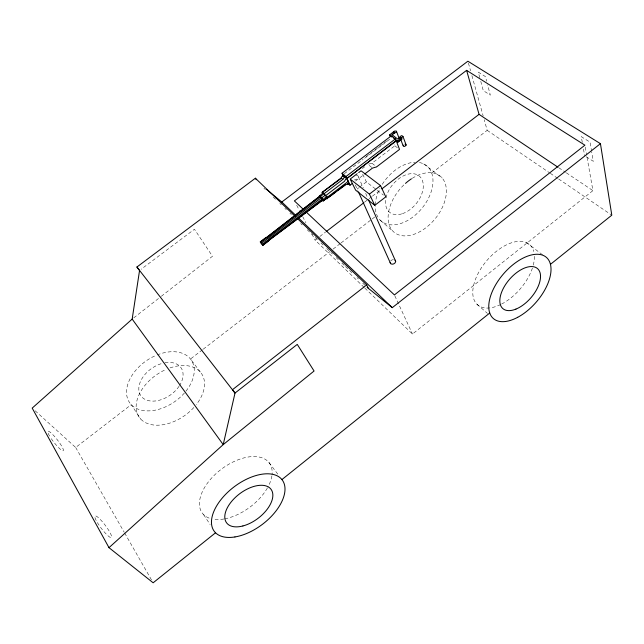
<?xml version="1.0" encoding="UTF-8"?>
<svg xmlns="http://www.w3.org/2000/svg" width="644" height="644" viewBox="0 0 644 644"><rect width="100%" height="100%" fill="white"/><g stroke="black" fill="none" stroke-linecap="round" stroke-linejoin="round"><path stroke-width="0.48" stroke-dasharray="3.22 2.42" d="M356.309 175.12L357.823 175.635L358.394 176.867L357.798 178.356L356.261 179.531L354.369 179.934M364.874 288.118L412.482 334.035L592.915 190.632L586.821 156.057M133.751 317.862L160.517 296.916M161.306 296.296L212.48 256.256L194.448 229.248L141.141 269.248M390.602 261.013L391.979 259.943L393.693 259.621M35.146 410.775L75.678 447.475L131.239 404.649L140.77 419.139M202.433 349.789L190.479 359.006L200.823 372.651M203.23 349.177L329.945 251.522M333.133 249.059L340.298 243.537M341.095 242.917L371.379 219.58M372.176 218.968L376.16 215.893M431.721 173.083L487.186 130.338L484.232 119.776M364.15 287.417L315.101 240.107L316.695 238.884M319.875 236.445L325.445 232.17M364.448 202.256L368.424 199.205M369.221 198.594L371.612 196.766M372.409 196.154L381.159 189.441M355.44 181.077L363.965 174.572M357.162 188.982L358.7 187.807M359.473 187.219L366.388 181.938L383.462 195.076M366.219 156.564L387.608 140.32M344.339 173.703L363.103 159.446M364.673 158.255L391.906 137.566M362.331 168.599L364.729 166.772M371.733 167.448L367.925 164.341L371.991 163.206L394.844 145.794L394.192 144.103M586.241 156.758L593.285 161.282L591.659 151.718M558.847 167.802L565.488 172.262M566.326 172.817L592.915 190.632M487.186 130.338L549.493 172.761M550.322 173.325L557.801 178.412M558.63 178.976L611.8 215.177M423.768 163.946L442.154 178.018M526.518 242.587L542.602 254.895M394.844 145.794L397.968 148.201M371.991 163.206L376.571 166.917M380.459 220.393L393.226 231.486M476.979 304.266L487.516 313.419M263.959 188.185L265.409 189.569M273.338 197.193L275.503 199.27M279.826 203.432L281.267 204.816M284.873 208.286L286.322 209.67M289.929 213.132L291.37 214.516M300.74 223.532L302.189 224.917M307.236 229.771L312.284 234.617M315.166 237.394L317.331 239.471M320.937 242.941L323.103 245.018M326.709 248.479L332.473 254.026M336.079 257.495L338.245 259.572M341.851 263.042L344.733 265.811M345.458 266.503L353.387 274.127M356.993 277.596L358.434 278.981M362.765 283.143L364.931 285.22M268.999 462.545L278.393 474.934M203.625 514.653L210.129 524.538M75.678 447.475L124.163 532.153M124.662 533.031L151.646 580.172M296.691 205.267L299.452 210.491M302.672 216.585L305.892 222.687M311.881 234.005L315.101 240.107M362.693 174.226L366.388 181.938M394.828 295.829L412.482 334.035M355.319 184.909L357.79 190.407M358.394 176.867L363.256 187.895M365.687 193.409L367.708 197.998M468.421 63.128L470.563 70.808M471.899 75.614L483.161 115.936M479.764 77.658L478.259 72.104L485.407 76.588L486.639 81.225M480.77 81.353L483.282 90.603L490.334 95.135L487.629 84.936M582.289 142.388L581.266 136.657L590.033 142.155L591.498 150.76M583.48 149.07L584.672 155.751M585.259 147.162L586.652 155.067M170.008 367.909A38.036 24.786 -35.2 0 1 201.363 373.359A38.036 24.786 -35.2 0 1 196.235 404.682M193.836 407.507A38.036 24.786 -35.2 0 1 139.354 417.425A38.036 24.786 -35.2 0 1 166.337 369.326M157.12 354.949A37.457 24.883 -34.9 0 1 191.349 382.528A37.457 24.883 -34.9 0 1 133.211 406.436A37.457 24.883 -34.9 0 1 156.21 355.319M164.953 362.789A24.496 16.261 -34.9 0 1 179.62 385.434M179.088 386.255A24.496 16.261 -34.9 0 1 140.98 395.963A24.496 16.261 -34.9 0 1 162.457 363.337M412.224 178.316A36.322 23.023 -50.5 0 1 445.415 198.835A36.322 23.023 -50.5 0 1 398.596 234.843A36.322 23.023 -50.5 0 1 404.778 184.039M419.437 162.546A35.79 23.144 -50.7 0 1 417.924 212.681A35.79 23.144 -50.7 0 1 375.211 205.847M375.235 204.873A35.79 23.144 -50.7 0 1 379.928 188.426M382.262 184.337A35.79 23.144 -50.7 0 1 414.937 162.232M500.597 304.556A39.815 21.896 -49.3 0 1 472.768 292.529A39.815 21.896 -49.3 0 1 500.348 248.423A39.815 21.896 -49.3 0 1 533.747 251.506M534.399 256.344A39.815 21.896 -49.3 0 1 532.934 266.415M532.419 268.081A39.815 21.896 -49.3 0 1 501.467 304.121M209.115 518.114A41.852 23.756 -36.9 0 1 224.16 467.174A41.852 23.756 -36.9 0 1 272.026 475.014M271.897 475.932A41.852 23.756 -36.9 0 1 267.88 487.13M267.373 488.023A41.852 23.756 -36.9 0 1 224.837 518.831M223.862 519.008A41.852 23.756 -36.9 0 1 213.47 519.241M49.58 436.069A12.373 2.101 51.8 0 1 54.024 435.908A12.373 2.101 51.8 0 1 63.104 450.808A12.373 2.101 51.8 0 1 50.047 436.833M402.428 213.663A23.401 15.126 -50.7 0 0 421.683 178.976A23.401 15.126 -50.7 0 0 389.145 189.811A23.401 15.126 -50.7 0 0 402.428 213.663M97.341 522.534A13.476 2.487 52.8 0 0 111.356 537.515A13.476 2.487 52.8 0 0 101.019 520.239A13.476 2.487 52.8 0 0 97.341 522.534"/><path stroke-width="0.97" d="M403.184 145.938L399.956 137.365L400.013 136.592L401.767 135.562L402.967 136.464L406.163 145.045L404.834 146.381L403.812 146.421L403.233 145.158M268.709 240.88L262.889 245.316L260.796 242.852L260.329 241.806L266.165 237.37M262.889 245.316L260.329 241.806M215.555 532.773L153.151 582.788L108.989 547.666L32.2 408.103L132.173 319.094L139.555 270.44L136.906 267.027L255.386 178.211L295.129 216.32M268.918 240.381L322.531 200.268L321.316 197.732L319.73 196.267L266.672 237.523M368.521 199.841L395.666 261.392L395.158 262.808L393.774 263.887L392.051 264.209L390.642 263.654L390.095 262.43M402.967 136.464L397.485 140.947L397.944 142.163L402.073 139.015L401.623 137.808L399.956 137.365L397.718 139.072L392.027 134.749L394.144 133.026L396.205 132.471L396.31 131.022L394.394 131.11L389.58 134.926L390.047 136.134M399.852 140.255L398.523 141.575L396.889 141.141M319.802 197.209L319.545 195.72L320.479 196.428L342.833 179.41L345.063 176.367L348.283 181.326L348.911 183.476L345.917 184.611L326.621 198.851M322.153 200.276L323.087 200.992L326.927 197.982M108.989 547.666L223.218 444.61L314.071 371.008L297.262 344.395L235.012 393.049L223.218 444.61L132.173 319.094M281.919 479.579L489.746 313.008M550.451 264.346L611.8 215.177L600.441 143.668L467.882 61.212L281.822 201.999L266.608 189.465M367.096 287.296L392.277 307.663L600.441 143.668M297.303 218.397L366.678 284.914L232.444 389.725L235.012 393.049L136.906 267.027M266.697 237.306L319.73 196.267M267.147 237.684L320.382 196.694M350.586 179.934L355.625 190.149L374.784 205.331L385.788 196.871L380.54 185.601L361.051 170.797L358.716 172.568M357.162 173.751L350.167 179.08L369.398 194.134L380.54 185.601M326.242 231.558L363.651 202.868M381.956 188.829L479.064 114.35L466.602 70.357L294.389 200.912L303.879 209.831M267.848 238.505L321.316 197.732M347.422 184.345L348.911 183.476M347.784 183.29L350.014 185.214L352.34 183.435M364.746 173.985L372.498 168.076L376.571 166.917L399.53 149.408L396.285 140.907L346.939 178.452L350.014 185.214M392.027 134.749L394.257 133.058L393.685 131.819L394.257 133.058M343.228 176.311L342.028 173.26L391.254 135.876L395.327 138.975L395.98 140.674L346.939 178.452M345.063 176.367L343.663 175.168L342.35 176.062L340.773 178.243L322.129 192.419L322.491 193.627M322.129 192.419L341.433 178.211L342.833 179.41M319.287 196.018L323.119 192.999M346.649 178.203L345.9 176.569L395.327 138.975M260.313 242.039L266.141 237.612M260.836 242.241L266.672 237.805M346.432 178.147L344.411 181.375L325.695 195.615L327.273 198.811M261.641 243.182L267.477 238.739M320.479 196.428L321.742 197.877L325.325 195.148M262.438 244.269L268.266 239.826M266.012 242.104L267.469 241.001M262.913 245.082L268.741 240.647M323.352 200.703L322.837 199.511L327.136 196.243M326.902 197.587L348.283 181.326M323.087 200.992L326.653 198.272M328.947 197.072L335.162 192.339M338.261 189.972L345.256 184.651M268.532 239.455L322.185 198.972M272.46 237L274.054 235.801M295.58 219.612L297.174 218.421M268.942 240.172L322.644 199.946M343.663 175.168L343.445 176.206M401.623 137.808L399.956 137.365M404.979 144.143L406.163 145.045M466.602 70.357L584.913 145.182L394.41 294.912L306.069 211.892M479.064 114.35L558.01 167.247M321.887 199.833L322.531 200.268M389.58 134.926L391.954 136.737M393.532 137.937L397.485 140.947M395.577 140.352L397.944 142.163M342.028 173.26L345.9 176.569M342.793 175.828L344.194 177.028M322.749 192.419L325.695 195.615M281.822 201.999L295.628 215.209M298.534 217.986L392.277 307.663M321.742 197.877L322.837 199.511M255.386 178.211L256.215 179.7M366.678 284.914L368.537 288.681M369.398 194.134L374.784 205.331M395.102 260.176L395.666 261.392M358.458 191.912L390.642 263.654M396.615 131.682L399.2 138.541M405.495 183.395A36.322 23.023 -50.5 0 1 411.452 178.807M517.687 317.315A40.475 21.614 -49.1 0 0 547.883 258.936A40.475 21.614 -49.1 0 0 494.093 287.659A40.475 21.614 -49.1 0 0 517.687 317.315M515.949 309.088A26.46 14.12 -49.1 0 0 539.543 271.341A26.46 14.12 -49.1 0 0 505.057 285.356A26.46 14.12 -49.1 0 0 515.949 309.088M234.931 536.951A42.584 23.482 -37.2 0 0 284.576 485.141A42.584 23.482 -37.2 0 0 225.191 494.777A42.584 23.482 -37.2 0 0 234.931 536.951M242.901 525.963A27.837 15.343 -37.2 0 0 271.953 490.849A27.837 15.343 -37.2 0 0 231.599 501.426A27.837 15.343 -37.2 0 0 242.901 525.963"/></g></svg>
